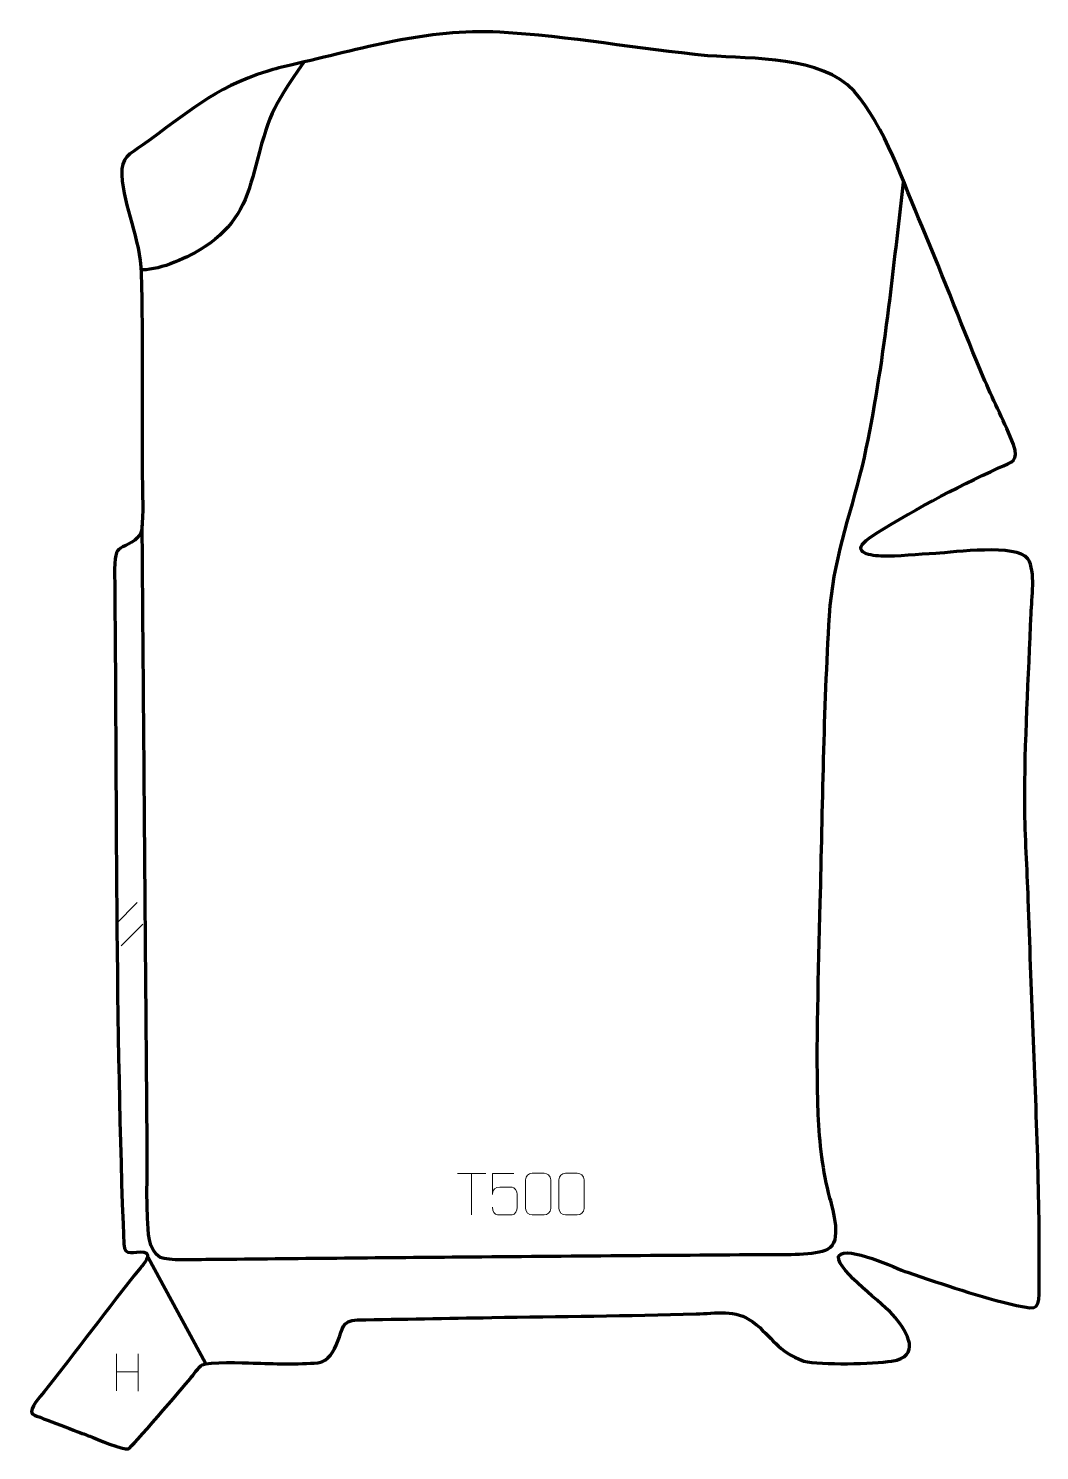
# Model space of a CAD drawing. Header units: millimetres. Extents: x 1119 to 1725, y -113 to 740.
import ezdxf

# ---------------------------------------------------------------- set-up
doc = ezdxf.new("R2010")
doc.units = ezdxf.units.MM
doc.header["$MEASUREMENT"] = 0
doc.layers.add('layer 2', color=7, linetype='Continuous')
doc.layers.add('layer 3', color=7, linetype='Continuous')

msp = doc.modelspace()

# ---------------------------------------------------------------- linework, layer by layer
at = {"layer": 'layer 2', "color": 142, "lineweight": 158}
for points, knots in [([(1284.3512, 719.6327), (1264.688, 691.1083), (1263.5107, 688.1603), (1254.8035, 654.6828), (1254.8035, 654.6828), (1249.377, 633.8104), (1243.2561, 621.1987), (1224.8559, 608.9116), (1224.8559, 608.9116), (1215.7894, 602.9488), (1198.6092, 594.926), (1187.716, 595.1844), (1187.716, 595.1844), (1187.716, 595.1844), (1186.9486, 595.2025), (1186.9486, 595.2025)], [0, 0, 0, 0, 0.2, 0.2, 0.2, 0.2, 0.4, 0.4, 0.4, 0.4, 0.6, 0.6, 0.6, 0.6, 1, 1, 1, 1]), ([(1643.7421, 647.4206), (1636.8967, 590.868), (1631.6546, 533.0597), (1619.0459, 477.4663), (1619.0459, 477.4663), (1611.3397, 445.9284), (1601.4183, 420.8215), (1599.3017, 387.6014), (1599.3017, 387.6014), (1595.8309, 330.5278), (1595.1635, 272.7033), (1593.7991, 215.5012), (1593.7991, 215.5012), (1592.8127, 173.5446), (1591.1131, 130.3676), (1592.5903, 88.4834), (1592.5903, 88.4834), (1593.2753, 71.6411), (1595.1716, 54.7339), (1599.6055, 38.4486), (1599.6055, 38.4486), (1601.5658, 31.2487), (1607.1745, 12.2036), (1598.5026, 7.7511), (1598.5026, 7.7511), (1591.004, 3.901), (1572.2921, 4.4833), (1563.4423, 4.5061), (1563.4423, 4.5061), (1500.0457, 3.9769), (1436.6492, 3.4474), (1373.2525, 2.9178), (1373.2525, 2.9178), (1324.065, 2.5069), (1274.9004, 2.0186), (1225.715, 1.5246), (1225.715, 1.5246), (1219.708, 1.4644), (1202.9973, 0.7511), (1198.3241, 2.7594), (1198.3241, 2.7594), (1190.9157, 7.7536), (1191.1646, 18.2879), (1190.7355, 26.2993), (1190.7355, 26.2993), (1190.0168, 39.7137), (1190.6089, 54.0963), (1190.4975, 67.6719), (1190.4975, 67.6719), (1190.2245, 100.9315), (1189.9631, 134.1913), (1189.6961, 167.451), (1189.6961, 167.451), (1189.34, 211.7972), (1188.9839, 256.1434), (1188.6278, 300.4895), (1188.6278, 300.4895), (1188.2488, 347.6865), (1187.87, 394.8834), (1187.4908, 442.0805)], [0, 0, 0, 0, 0.0625, 0.0625, 0.0625, 0.0625, 0.125, 0.125, 0.125, 0.125, 0.1875, 0.1875, 0.1875, 0.1875, 0.25, 0.25, 0.25, 0.25, 0.3125, 0.3125, 0.3125, 0.3125, 0.375, 0.375, 0.375, 0.375, 0.4375, 0.4375, 0.4375, 0.4375, 0.5, 0.5, 0.5, 0.5, 0.5625, 0.5625, 0.5625, 0.5625, 0.625, 0.625, 0.625, 0.625, 0.6875, 0.6875, 0.6875, 0.6875, 0.75, 0.75, 0.75, 0.75, 0.8125, 0.8125, 0.8125, 0.8125, 0.875, 0.875, 0.875, 0.875, 1, 1, 1, 1])]:
    msp.add_open_spline(points, degree=3, knots=knots, dxfattribs=at)
at = {"layer": 'layer 2', "color": 142, "lineweight": 9}
for points in [[(1171.7017, 202.8183), (1171.7017, 202.8183), (1184.5886, 215.7052), (1184.5886, 215.7052)], [(1174.9524, 189.7403), (1174.9524, 189.7403), (1187.8394, 202.6272), (1187.8394, 202.6272)], [(1376.4712, 53.2703), (1376.4712, 53.2703), (1393.4236, 53.2703), (1393.4236, 53.2703)], [(1384.9476, 28.3914), (1384.9476, 28.3914), (1384.9476, 53.2938), (1384.9476, 53.2938)], [(1172.0928, -55.0512), (1172.0928, -55.0512), (1172.0928, -77.1984), (1172.0928, -77.1984)], [(1185.1816, -55.0512), (1185.1816, -55.0512), (1185.1816, -77.3557), (1185.1816, -77.3557)], [(1172.1102, -65.6718), (1172.1102, -65.6718), (1185.1816, -65.6718), (1185.1816, -65.6718)]]:
    msp.add_open_spline(points, degree=3, dxfattribs=at)
for points, knots in [([(1410.2894, 53.2718), (1410.2894, 53.2718), (1397.4641, 53.2718), (1397.4641, 53.2718), (1397.4641, 53.2718), (1397.4644, 49.0499), (1397.4644, 44.8276), (1397.4641, 40.6051), (1397.4641, 40.6051), (1397.4638, 43.9084), (1399.0914, 44.9781), (1401.8977, 45.0385), (1401.8977, 45.0385), (1404.3323, 45.0387), (1406.7668, 45.0387), (1409.201, 45.0385), (1409.201, 45.0385), (1410.8474, 45.0452), (1412.3193, 42.6696), (1412.3478, 40.6051), (1412.3478, 40.6051), (1412.3475, 38.0231), (1412.3475, 35.4408), (1412.3478, 32.8585), (1412.3478, 32.8585), (1412.3938, 30.903), (1410.8976, 28.4717), (1409.2749, 28.4134), (1409.2749, 28.4134), (1407.3224, 28.4137), (1402.4375, 28.4137), (1400.4845, 28.4134), (1400.4845, 28.4134), (1398.6428, 28.4046), (1397.538, 30.3653), (1397.5172, 32.9112)], [0, 0, 0, 0, 0.1, 0.1, 0.1, 0.1, 0.2, 0.2, 0.2, 0.2, 0.3, 0.3, 0.3, 0.3, 0.4, 0.4, 0.4, 0.4, 0.5, 0.5, 0.5, 0.5, 0.6, 0.6, 0.6, 0.6, 0.7, 0.7, 0.7, 0.7, 0.8, 0.8, 0.8, 0.8, 1, 1, 1, 1]), ([(1421.292, 53.3163), (1423.6533, 53.3163), (1426.015, 53.3163), (1428.3767, 53.3163), (1428.3767, 53.3163), (1430.3531, 53.3518), (1432.375, 51.8606), (1432.402, 49.4235), (1432.402, 49.4235), (1432.4016, 43.6778), (1432.4016, 37.9318), (1432.402, 32.1854), (1432.402, 32.1854), (1432.2601, 29.8626), (1430.5573, 28.3833), (1428.3767, 28.3725), (1428.3767, 28.3725), (1426.0091, 28.3729), (1423.6416, 28.3729), (1421.2744, 28.3725), (1421.2744, 28.3725), (1419.3199, 28.2671), (1417.3176, 30.1512), (1417.329, 32.1681), (1417.329, 32.1681), (1417.3294, 37.9368), (1417.3294, 43.7052), (1417.329, 49.4732), (1417.329, 49.4732), (1417.3333, 51.6109), (1419.1067, 53.3298), (1421.292, 53.3163)], [0, 0, 0, 0, 0.11111111, 0.11111111, 0.11111111, 0.11111111, 0.22222222, 0.22222222, 0.22222222, 0.22222222, 0.33333333, 0.33333333, 0.33333333, 0.33333333, 0.44444444, 0.44444444, 0.44444444, 0.44444444, 0.55555556, 0.55555556, 0.55555556, 0.55555556, 0.66666667, 0.66666667, 0.66666667, 0.66666667, 0.77777778, 0.77777778, 0.77777778, 0.77777778, 1, 1, 1, 1]), ([(1441.2511, 53.3163), (1443.6123, 53.3163), (1445.974, 53.3163), (1448.3357, 53.3163), (1448.3357, 53.3163), (1450.3121, 53.3518), (1452.334, 51.8606), (1452.361, 49.4235), (1452.361, 49.4235), (1452.3606, 43.6778), (1452.3606, 37.9318), (1452.361, 32.1854), (1452.361, 32.1854), (1452.2192, 29.8626), (1450.5163, 28.3833), (1448.3357, 28.3725), (1448.3357, 28.3725), (1445.9681, 28.3729), (1443.6006, 28.3729), (1441.2334, 28.3725), (1441.2334, 28.3725), (1439.279, 28.2671), (1437.2767, 30.1512), (1437.288, 32.1681), (1437.288, 32.1681), (1437.2884, 37.9368), (1437.2884, 43.7052), (1437.288, 49.4732), (1437.288, 49.4732), (1437.2923, 51.6109), (1439.0658, 53.3298), (1441.2511, 53.3163)], [0, 0, 0, 0, 0.11111111, 0.11111111, 0.11111111, 0.11111111, 0.22222222, 0.22222222, 0.22222222, 0.22222222, 0.33333333, 0.33333333, 0.33333333, 0.33333333, 0.44444444, 0.44444444, 0.44444444, 0.44444444, 0.55555556, 0.55555556, 0.55555556, 0.55555556, 0.66666667, 0.66666667, 0.66666667, 0.66666667, 0.77777778, 0.77777778, 0.77777778, 0.77777778, 1, 1, 1, 1])]:
    msp.add_open_spline(points, degree=3, knots=knots, dxfattribs=at)
at = {"layer": 'layer 2', "color": 142, "lineweight": 158}
msp.add_open_spline([(1191.1275, 2.8504), (1191.1275, 2.8504), (1225.3757, -60.5272), (1225.3757, -60.5272)], degree=3, dxfattribs=at)
at = {"layer": 'layer 3', "color": 242, "lineweight": 158}
msp.add_open_spline([(1276.6654, 717.9553), (1319.09, 727.6006), (1357.6908, 739.9129), (1401.911, 737.6493), (1401.911, 737.6493), (1443.4866, 735.3401), (1485.0242, 727.4341), (1526.6542, 723.5708), (1526.6542, 723.5708), (1553.7516, 721.5129), (1594.1812, 723.5375), (1614.2403, 702.3444), (1614.2403, 702.3444), (1632.8771, 680.8569), (1643.8599, 647.2902), (1655.0246, 621.04), (1655.0246, 621.04), (1668.0141, 590.3862), (1679.7181, 559.1479), (1692.7101, 528.5779), (1692.7101, 528.5779), (1698.1993, 515.8068), (1704.5813, 503.211), (1709.8893, 490.4601), (1709.8893, 490.4601), (1712.9073, 479.9679), (1709.5314, 480.2938), (1700.8216, 476.3054), (1700.8216, 476.3054), (1675.2679, 464.5513), (1646.7314, 449.7093), (1623.2845, 434.2472), (1623.2845, 434.2472), (1612.0453, 426.3019), (1622.1025, 423.7432), (1630.4087, 423.4562), (1630.4087, 423.4562), (1640.6368, 423.1029), (1652.7592, 424.5396), (1663.2262, 425.0776), (1663.2262, 425.0776), (1674.3654, 425.7916), (1711.5595, 430.8539), (1718.4913, 421.8107), (1718.4913, 421.8107), (1723.2727, 414.1167), (1720.6722, 398.2063), (1720.3464, 388.9752), (1720.3464, 388.9752), (1718.9713, 350.8483), (1716.3712, 311.885), (1716.603, 273.8091), (1716.603, 273.8091), (1716.7158, 255.2583), (1718.0507, 236.2152), (1718.6625, 217.5797), (1718.6625, 217.5797), (1720.4206, 164.4066), (1722.8737, 111.1694), (1724.4485, 58.0184), (1724.4485, 58.0184), (1725.1252, 33.7952), (1725.4217, 9.2994), (1725.2088, -14.9315), (1725.2088, -14.9315), (1724.9338, -27.5674), (1725.4167, -29.0094), (1711.7024, -25.9479), (1711.7024, -25.9479), (1690.055, -21.1154), (1667.4059, -13.2079), (1646.3229, -6.0837), (1646.3229, -6.0837), (1639.2476, -3.6928), (1610.299, 10.3165), (1605.1563, 3.8091), (1605.1563, 3.8091), (1605.1563, 3.8091), (1604.8754, 3.2233), (1604.8754, 3.2233), (1604.8754, 3.2233), (1604.4504, -5.4481), (1632.329, -24.9739), (1638.9693, -33.1522), (1638.9693, -33.1522), (1646.3213, -42.3428), (1654.7859, -56.5505), (1636.7352, -59.3433), (1636.7352, -59.3433), (1625.8032, -61.0348), (1594.6295, -61.7674), (1584.0825, -59.3617), (1584.0825, -59.3617), (1568.1392, -53.5115), (1565.4803, -45.0008), (1553.578, -35.8613), (1553.578, -35.8613), (1543.2604, -27.9388), (1531.4785, -30.6924), (1519.4847, -31.0527), (1519.4847, -31.0527), (1478.7602, -32.2634), (1437.771, -32.4538), (1396.9988, -33.1857), (1396.9988, -33.1857), (1370.1856, -33.6673), (1343.3725, -34.1596), (1316.5591, -34.6262), (1316.5591, -34.6262), (1306.6377, -35.3173), (1308.2853, -39.3923), (1304.6582, -47.7001), (1304.6582, -47.7001), (1302.2421, -53.2343), (1299.501, -59.5527), (1292.8104, -60.2636), (1292.8104, -60.2636), (1281.2291, -61.4944), (1265.8627, -60.7926), (1254.0139, -60.504), (1254.0139, -60.504), (1248.4112, -60.3702), (1227.3942, -59.5643), (1223.4773, -61.5747), (1223.4773, -61.5747), (1221.5828, -62.547), (1217.8623, -67.969), (1216.2364, -69.9109), (1216.2364, -69.9109), (1212.1726, -74.7382), (1180.9529, -111.4211), (1179.248, -111.983), (1179.248, -111.983), (1176.2452, -112.9728), (1159.9359, -105.9619), (1156.1066, -104.4223), (1156.1066, -104.4223), (1154.9216, -103.9538), (1153.7375, -103.486), (1152.549, -103.0266), (1152.549, -103.0266), (1148.9424, -101.655), (1122.3198, -91.8491), (1121.6368, -90.9273), (1121.6368, -90.9273), (1119.325, -87.8071), (1126.5337, -80.494), (1128.6278, -77.8694), (1128.6278, -77.8694), (1148.1657, -53.2563), (1166.7041, -27.8221), (1186.4357, -3.3835), (1186.4357, -3.3835), (1187.9972, -1.4496), (1194.1051, 4.9799), (1188.5523, 5.9456), (1188.5523, 5.9456), (1182.9418, 6.9213), (1176.83, 2.926), (1176.5078, 10.8244), (1176.5078, 10.8244), (1171.2881, 138.7459), (1172.2119, 284.502), (1170.9805, 415.6186), (1170.9805, 415.6186), (1171.3485, 425.8577), (1171.833, 426.9303), (1175.9164, 428.9516), (1175.9164, 428.9516), (1180.6746, 431.3068), (1186.375, 433.9226), (1187.1916, 439.6687), (1187.1916, 439.6687), (1188.3464, 448.6635), (1187.6336, 461.3998), (1187.5854, 470.8211), (1187.5854, 470.8211), (1187.3853, 511.481), (1187.8346, 552.4759), (1186.9628, 593.0895), (1186.9628, 593.0895), (1186.3344, 613.7175), (1176.2421, 632.6905), (1175.2487, 652.0293), (1175.2487, 652.0293), (1174.6991, 662.7296), (1179.8243, 664.381), (1187.8168, 670.0465), (1187.8168, 670.0465), (1214.2923, 688.8141), (1229.936, 704.0777), (1262.2076, 714.1534), (1262.2076, 714.1534), (1267.0023, 715.6299), (1271.7733, 716.85), (1276.6654, 717.9553)], degree=3, knots=[0, 0, 0, 0, 0.02, 0.02, 0.02, 0.02, 0.04, 0.04, 0.04, 0.04, 0.06, 0.06, 0.06, 0.06, 0.08, 0.08, 0.08, 0.08, 0.1, 0.1, 0.1, 0.1, 0.12, 0.12, 0.12, 0.12, 0.14, 0.14, 0.14, 0.14, 0.16, 0.16, 0.16, 0.16, 0.18, 0.18, 0.18, 0.18, 0.2, 0.2, 0.2, 0.2, 0.22, 0.22, 0.22, 0.22, 0.24, 0.24, 0.24, 0.24, 0.26, 0.26, 0.26, 0.26, 0.28, 0.28, 0.28, 0.28, 0.3, 0.3, 0.3, 0.3, 0.32, 0.32, 0.32, 0.32, 0.34, 0.34, 0.34, 0.34, 0.36, 0.36, 0.36, 0.36, 0.38, 0.38, 0.38, 0.38, 0.4, 0.4, 0.4, 0.4, 0.42, 0.42, 0.42, 0.42, 0.44, 0.44, 0.44, 0.44, 0.46, 0.46, 0.46, 0.46, 0.48, 0.48, 0.48, 0.48, 0.5, 0.5, 0.5, 0.5, 0.52, 0.52, 0.52, 0.52, 0.54, 0.54, 0.54, 0.54, 0.56, 0.56, 0.56, 0.56, 0.58, 0.58, 0.58, 0.58, 0.6, 0.6, 0.6, 0.6, 0.62, 0.62, 0.62, 0.62, 0.64, 0.64, 0.64, 0.64, 0.66, 0.66, 0.66, 0.66, 0.68, 0.68, 0.68, 0.68, 0.7, 0.7, 0.7, 0.7, 0.72, 0.72, 0.72, 0.72, 0.74, 0.74, 0.74, 0.74, 0.76, 0.76, 0.76, 0.76, 0.78, 0.78, 0.78, 0.78, 0.8, 0.8, 0.8, 0.8, 0.82, 0.82, 0.82, 0.82, 0.84, 0.84, 0.84, 0.84, 0.86, 0.86, 0.86, 0.86, 0.88, 0.88, 0.88, 0.88, 0.9, 0.9, 0.9, 0.9, 0.92, 0.92, 0.92, 0.92, 0.94, 0.94, 0.94, 0.94, 0.96, 0.96, 0.96, 0.96, 1, 1, 1, 1], dxfattribs=at)

doc.saveas('drawing.dxf')
